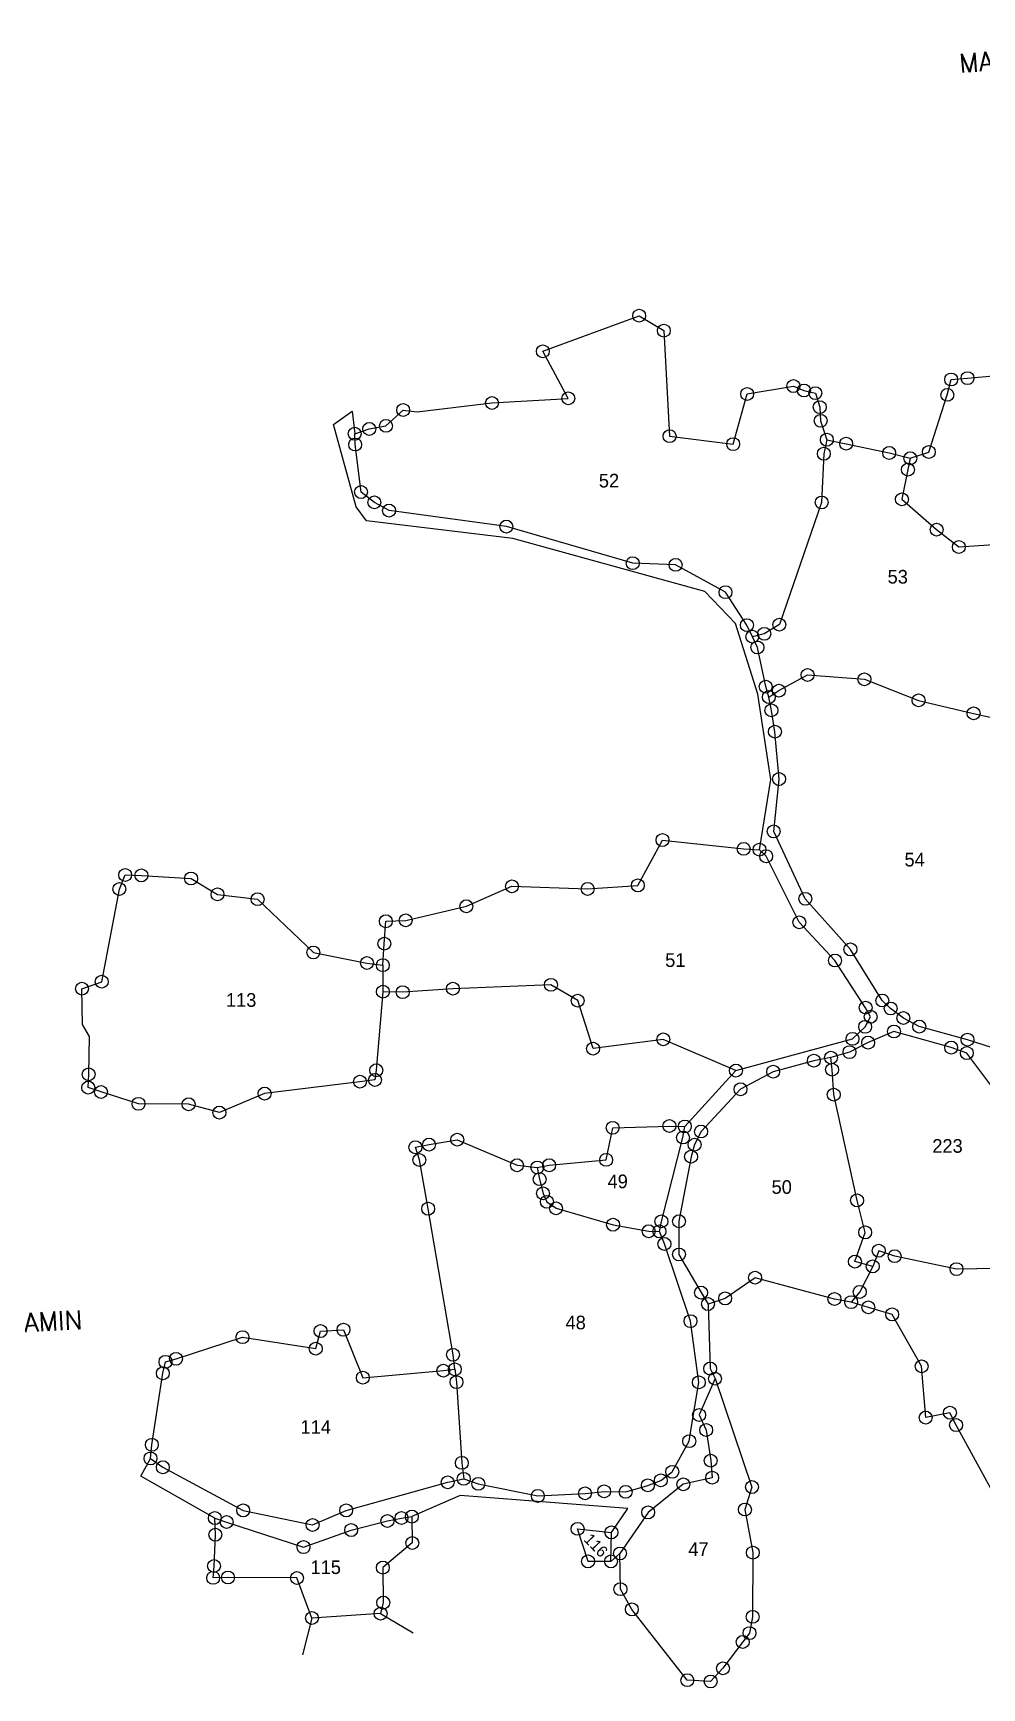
# Model space of a CAD drawing. Header units: metres. Extents: x 265344 to 266195, y 2148491 to 2148913.
# Drawn here: x 265900.5 to 266025.7, y 2148655.3 to 2148873.7 of the extents above; entities that cross this region are included whole.
import ezdxf

# ---------------------------------------------------------------- set-up
doc = ezdxf.new("R2010")
doc.units = ezdxf.units.M
doc.linetypes.add('DIVIDE', pattern=[1.25, 0.5, -0.25, 0, -0.25, 0, -0.25])
for name, color, linetype in [('OFF', 1, 'Continuous'), ('POLY_PARCEL', 6, 'Continuous'), ('POLY_ROAD', 30, 'Continuous'), ('SYM_STONE', 1, 'Continuous'), ('TEXT_MAPOUT', 7, 'Continuous'), ('TEXT_PARCEL', 7, 'Continuous'), ('V_BOUND_LINE', 7, 'Continuous'), ('V_DIVIDE_LINE', 7, 'DIVIDE')]:
    doc.layers.add(name, color=color, linetype=linetype)
doc.styles.get("Standard").update_dxf_attribs({"font": 'simplex.shx'})
doc.styles.add('TEXT_MAP', font='', dxfattribs={"height": 1.8})
doc.styles.get('TEXT_MAP').set_extended_font_data('Kruti Dev 050')

msp = doc.modelspace()

# ---------------------------------------------------------------- linework, layer by layer
at = {"layer": 'OFF'}
for p, q in [((265940.14, 2148822.03), (265942.58, 2148823.77)), ((265914.69, 2148683.27), (265915.96, 2148685.59))]:
    msp.add_line(p, q, dxfattribs=at)
at = {"layer": 'POLY_PARCEL'}
for p, q in [((266005.26, 2148820.02), (266004.87, 2148818.17)), ((266004.87, 2148818.17), (266004.58, 2148811.74)), ((266016.29, 2148817.58), (266015.97, 2148816.08)), ((266015.97, 2148816.08), (266015.18, 2148812.16)), ((266015.18, 2148812.16), (266019.76, 2148808.16)), ((266004.58, 2148811.74), (265999, 2148795.62)), ((266019.76, 2148808.16), (266022.69, 2148805.87)), ((266022.69, 2148805.87), (266028.62, 2148806.3)), ((265999, 2148795.62), (265997, 2148794.41)), ((265997, 2148794.41), (265995.43, 2148794.03)), ((265998.94, 2148786.91), (266002.72, 2148788.98)), ((266002.72, 2148788.98), (266010.23, 2148788.41)), ((266010.23, 2148788.41), (266017.38, 2148785.63)), ((265997.61, 2148786.06), (265998.94, 2148786.91)), ((266017.38, 2148785.63), (266024.64, 2148783.91)), ((266024.64, 2148783.91), (266026.85, 2148783.41)), ((265946.64, 2148750.68), (265946.65, 2148747.18)), ((266005.96, 2148736.89), (266005.81, 2148738.48)), ((266006.18, 2148733.6), (266005.96, 2148736.89)), ((266009.26, 2148719.64), (266006.18, 2148733.6)), ((265967.03, 2148723.99), (265967.34, 2148722.44)), ((265967.34, 2148722.44), (265967.79, 2148720.57)), ((265967.79, 2148720.57), (265968.3, 2148719.46)), ((265968.3, 2148719.46), (265969.51, 2148718.6)), ((265969.51, 2148718.6), (265977.04, 2148716.43)), ((266010.33, 2148715.42), (266009.26, 2148719.64)), ((265977.04, 2148716.43), (265981.74, 2148715.57)), ((265981.74, 2148715.57), (265983.16, 2148715.55)), ((266008.97, 2148711.57), (266010.33, 2148715.42)), ((266011.33, 2148710.93), (266008.97, 2148711.57)), ((266012.12, 2148713), (266011.33, 2148710.93)), ((266014.23, 2148712.28), (266012.12, 2148713)), ((266022.38, 2148710.57), (266014.23, 2148712.28)), ((266011.33, 2148710.93), (266009.61, 2148707.57)), ((266033.67, 2148710.78), (266022.38, 2148710.57)), ((266009.61, 2148707.57), (266008.48, 2148706.22)), ((265956.14, 2148697.35), (265956.36, 2148695.66)), ((265956.36, 2148695.66), (265957.07, 2148685.01)), ((265957.07, 2148685.01), (265957.32, 2148682.9))]:
    msp.add_line(p, q, dxfattribs=at)
at = {"layer": 'POLY_ROAD'}
for p, q in [((265942.99, 2148819.39), (265942.92, 2148820.81)), ((265943.76, 2148813.11), (265942.99, 2148819.39)), ((265945.52, 2148811.76), (265943.76, 2148813.11)), ((265947.46, 2148810.67), (265945.52, 2148811.76)), ((265962.95, 2148808.56), (265947.46, 2148810.67)), ((265979.64, 2148803.73), (265962.95, 2148808.56)), ((265985.29, 2148803.51), (265979.64, 2148803.73)), ((265991.89, 2148799.9), (265985.29, 2148803.51)), ((265994.71, 2148795.55), (265991.89, 2148799.9)), ((265995.43, 2148794.03), (265994.71, 2148795.55)), ((265996.1, 2148792.61), (265995.43, 2148794.03)), ((265997.19, 2148787.44), (265996.1, 2148792.61)), ((265997.61, 2148786.06), (265997.19, 2148787.44)), ((265997.95, 2148784.31), (265997.61, 2148786.06)), ((265998.41, 2148781.49), (265997.95, 2148784.31)), ((265998.96, 2148775.24), (265998.41, 2148781.49)), ((265998.25, 2148768.33), (265998.96, 2148775.24)), ((266002.42, 2148759.44), (265998.25, 2148768.33)), ((265997.25, 2148765.06), (265996.38, 2148765.92)), ((266001.63, 2148756.34), (265997.25, 2148765.06)), ((266008.38, 2148752.76), (266002.42, 2148759.44)), ((266006.34, 2148751.3), (266001.63, 2148756.34)), ((266010.39, 2148745.07), (266006.34, 2148751.3)), ((266012.59, 2148746.02), (266008.38, 2148752.76)), ((266011.05, 2148743.88), (266010.39, 2148745.07)), ((266013.69, 2148744.97), (266012.59, 2148746.02)), ((266015.37, 2148743.71), (266013.69, 2148744.97)), ((266008.66, 2148740.96), (266010.32, 2148742.55)), ((266010.32, 2148742.55), (266011.05, 2148743.88)), ((266017.47, 2148742.58), (266015.37, 2148743.71)), ((266023.84, 2148740.85), (266017.47, 2148742.58)), ((265993.26, 2148736.77), (266008.66, 2148740.96)), ((266010.72, 2148740.47), (266008.26, 2148739.21)), ((266014.13, 2148741.93), (266010.72, 2148740.47)), ((266021.69, 2148739.81), (266014.13, 2148741.93)), ((266027.03, 2148739.84), (266023.84, 2148740.85)), ((266003.55, 2148738.08), (265998.18, 2148736.63)), ((266005.81, 2148738.48), (266003.55, 2148738.08)), ((266008.26, 2148739.21), (266005.81, 2148738.48)), ((266023.75, 2148739.08), (266021.69, 2148739.81)), ((266030.68, 2148729.8), (266023.75, 2148739.08)), ((265998.18, 2148736.63), (265993.87, 2148734.31)), ((265993.87, 2148734.31), (265988.66, 2148728.73)), ((265986.27, 2148727.94), (265986.52, 2148729.4)), ((265983.42, 2148716.88), (265986.27, 2148727.94)), ((265987.8, 2148727), (265987.34, 2148725.41)), ((265988.66, 2148728.73), (265987.8, 2148727)), ((265987.34, 2148725.41), (265985.74, 2148716.89)), ((265983.16, 2148715.55), (265983.42, 2148716.88)), ((265985.74, 2148716.89), (265985.74, 2148712.51)), ((265983.82, 2148713.9), (265983.16, 2148715.55)), ((265987.27, 2148703.71), (265983.82, 2148713.9)), ((265985.74, 2148712.51), (265988.66, 2148707.48)), ((265988.66, 2148707.48), (265989.58, 2148705.96)), ((265988.36, 2148695.63), (265987.27, 2148703.71)), ((265987.68, 2148691.45), (265988.36, 2148695.63)), ((265990.5, 2148696.12), (265988.4, 2148691.33)), ((265987.1, 2148687.87), (265987.68, 2148691.45)), ((265988.4, 2148691.33), (265989.33, 2148689.34)), ((265984.85, 2148683.83), (265987.1, 2148687.87)), ((265989.33, 2148689.34), (265989.93, 2148685.3)), ((265915.96, 2148685.59), (265917.59, 2148684.43)), ((265989.93, 2148685.3), (265990.12, 2148683.05)), ((265917.59, 2148684.43), (265928.2, 2148678.73)), ((265983.35, 2148682.7), (265984.85, 2148683.83)), ((265941.8, 2148678.73), (265955.2, 2148682.44)), ((265955.2, 2148682.44), (265957.32, 2148682.9)), ((265957.32, 2148682.9), (265959.24, 2148682.24)), ((265959.24, 2148682.24), (265967.1, 2148680.65)), ((265967.1, 2148680.65), (265973.34, 2148680.98)), ((265973.34, 2148680.98), (265975.86, 2148681.25)), ((265975.86, 2148681.25), (265978.71, 2148681.18)), ((265978.71, 2148681.18), (265981.63, 2148682.04)), ((265981.63, 2148682.04), (265983.35, 2148682.7)), ((265986.31, 2148682.18), (265981.67, 2148678.47)), ((265990.12, 2148683.05), (265986.31, 2148682.18)), ((265928.2, 2148678.73), (265937.36, 2148676.81)), ((265937.36, 2148676.81), (265941.8, 2148678.73)), ((265924.46, 2148677.72), (265926.01, 2148677.2)), ((265926.01, 2148677.2), (265936.16, 2148673.89)), ((265942.46, 2148676.14), (265947.24, 2148677.34)), ((265947.24, 2148677.34), (265949.1, 2148677.73)), ((265949.1, 2148677.73), (265950.47, 2148677.92)), ((265981.67, 2148678.47), (265977.95, 2148673.05)), ((265936.16, 2148673.89), (265942.46, 2148676.14)), ((265976.76, 2148672), (265976.82, 2148675.83))]:
    msp.add_line(p, q, dxfattribs=at)
at = {"layer": 'SYM_STONE'}
for centre in [(265980.49, 2148836.39), (265983.74, 2148834.42), (265967.76, 2148831.69), (266000.85, 2148827.1), (266002.24, 2148826.52), (266021.69, 2148827.97), (266023.84, 2148828.15), (265961.05, 2148824.87), (265971.13, 2148825.48), (265994.75, 2148826.06), (266003.75, 2148826.17), (266004.33, 2148824.32), (266021.17, 2148825.94), (265949.32, 2148823.94), (266004.45, 2148822.52), (265942.92, 2148820.81), (265944.84, 2148821.45), (265947.05, 2148821.85), (265984.5, 2148820.49), (266005.26, 2148820.02), (265942.99, 2148819.39), (265992.89, 2148819.44), (266004.87, 2148818.17), (266007.82, 2148819.5), (266013.5, 2148818.28), (266018.73, 2148818.4), (266015.97, 2148816.08), (266016.29, 2148817.58), (265943.76, 2148813.11), (265945.52, 2148811.76), (266004.58, 2148811.74), (266015.18, 2148812.16), (265947.46, 2148810.67), (265962.95, 2148808.56), (266019.76, 2148808.16), (266022.69, 2148805.87), (265979.64, 2148803.73), (265985.29, 2148803.51), (265991.89, 2148799.9), (265994.71, 2148795.55), (265995.43, 2148794.03), (265997, 2148794.41), (265999, 2148795.62), (265996.1, 2148792.61), (265997.19, 2148787.44), (266002.72, 2148788.98), (266010.23, 2148788.41), (265997.61, 2148786.06), (265998.94, 2148786.91), (266017.38, 2148785.63), (265997.95, 2148784.31), (266024.64, 2148783.91), (265998.41, 2148781.49), (265998.96, 2148775.24), (265998.25, 2148768.33), (265983.56, 2148767.19), (265994.29, 2148766.03), (265996.38, 2148765.92), (265997.25, 2148765.06), (265912.61, 2148762.59), (265914.76, 2148762.53), (265921.32, 2148762.12), (265963.69, 2148761.09), (265980.31, 2148761.21), (265911.85, 2148760.73), (265924.81, 2148760.03), (265930.1, 2148759.39), (265973.68, 2148760.75), (266002.42, 2148759.44), (265949.66, 2148756.6), (265957.67, 2148758.46), (265947.04, 2148756.48), (266001.63, 2148756.34), (265937.46, 2148752.36), (265946.83, 2148753.52), (266008.38, 2148752.76), (265944.54, 2148750.97), (265946.64, 2148750.68), (266006.34, 2148751.3), (265909.52, 2148748.5), (265968.83, 2148748.09), (265906.91, 2148747.58), (265946.65, 2148747.18), (265949.27, 2148747.12), (265955.89, 2148747.58), (265972.37, 2148746), (266012.59, 2148746.02), (266010.39, 2148745.07), (266011.05, 2148743.88), (266013.69, 2148744.97), (266015.37, 2148743.71), (266010.32, 2148742.55), (266014.13, 2148741.93), (266017.47, 2148742.58), (265974.4, 2148739.67), (265983.67, 2148740.89), (266008.26, 2148739.21), (266008.66, 2148740.96), (266010.72, 2148740.47), (266021.69, 2148739.81), (266023.75, 2148739.08), (266023.84, 2148740.85), (266003.55, 2148738.08), (266005.81, 2148738.48), (266005.96, 2148736.89), (265907.8, 2148736.28), (265943.62, 2148735.31), (265945.6, 2148735.54), (265945.77, 2148736.82), (265993.26, 2148736.77), (265998.18, 2148736.63), (265907.74, 2148734.53), (265909.43, 2148733.95), (265931.02, 2148733.74), (265993.87, 2148734.31), (266006.18, 2148733.6), (265914.37, 2148732.39), (265920.99, 2148732.33), (265925.06, 2148731.23), (265976.99, 2148729.22), (265984.48, 2148729.46), (265986.52, 2148729.4), (265988.66, 2148728.73), (265950.94, 2148726.66), (265952.74, 2148727.01), (265956.46, 2148727.65), (265986.27, 2148727.94), (265987.8, 2148727), (265951.46, 2148724.98), (265964.36, 2148724.28), (265967.03, 2148723.99), (265968.6, 2148724.28), (265976.12, 2148724.99), (265987.34, 2148725.41), (265967.34, 2148722.44), (265967.79, 2148720.57), (265968.3, 2148719.46), (266009.26, 2148719.64), (265952.62, 2148718.54), (265969.51, 2148718.6), (265977.04, 2148716.43), (265981.74, 2148715.57), (265983.16, 2148715.55), (265983.42, 2148716.88), (265985.74, 2148716.89), (266010.33, 2148715.42), (265983.82, 2148713.9), (266012.12, 2148713), (265985.74, 2148712.51), (266008.97, 2148711.57), (266011.33, 2148710.93), (266014.23, 2148712.28), (265995.79, 2148709.44), (266022.38, 2148710.57), (265988.66, 2148707.48), (265991.84, 2148706.71), (266006.27, 2148706.63), (266009.61, 2148707.57), (265989.58, 2148705.96), (266008.48, 2148706.22), (266010.75, 2148705.53), (266013.89, 2148704.6), (265938.42, 2148702.4), (265941.44, 2148702.57), (265987.27, 2148703.71), (265928.11, 2148701.59), (265937.78, 2148700.08), (265917.94, 2148698.34), (265919.33, 2148698.74), (265955.91, 2148699.27), (266017.78, 2148697.75), (265917.59, 2148696.83), (265944, 2148696.25), (265954.63, 2148697.18), (265956.14, 2148697.35), (265956.36, 2148695.66), (265988.36, 2148695.63), (265989.86, 2148697.45), (265990.5, 2148696.12), (265988.4, 2148691.33), (266021.52, 2148691.62), (265989.33, 2148689.34), (266018.32, 2148690.98), (266022.33, 2148689.99), (265916.14, 2148687.39), (265987.1, 2148687.87), (265915.96, 2148685.59), (265917.59, 2148684.43), (265957.07, 2148685.01), (265989.93, 2148685.3), (265955.2, 2148682.44), (265957.32, 2148682.9), (265983.35, 2148682.7), (265984.85, 2148683.83), (265990.12, 2148683.05), (265959.24, 2148682.24), (265967.1, 2148680.65), (265973.34, 2148680.98), (265975.86, 2148681.25), (265978.71, 2148681.18), (265981.63, 2148682.04), (265986.31, 2148682.18), (265995.38, 2148681.81), (265928.2, 2148678.73), (265941.8, 2148678.73), (265950.47, 2148677.92), (265981.67, 2148678.47), (265994.45, 2148678.85), (265924.46, 2148677.72), (265926.01, 2148677.2), (265937.36, 2148676.81), (265942.46, 2148676.14), (265947.24, 2148677.34), (265949.1, 2148677.73), (265972.35, 2148676.3), (265976.82, 2148675.83), (265924.52, 2148675.52), (265936.16, 2148673.89), (265950.53, 2148674.44), (265924.35, 2148671.39), (265973.74, 2148672), (265976.76, 2148672), (265977.95, 2148673.05), (265995.5, 2148673.16), (265924.23, 2148669.83), (265926.2, 2148669.88), (265935.3, 2148669.82), (265946.64, 2148671.19), (265978.01, 2148668.34), (265946.34, 2148665.11), (265946.69, 2148666.57), (265979.52, 2148665.67), (265937.28, 2148664.53), (265995.47, 2148664.69), (265994.16, 2148661.38), (265995.06, 2148662.54), (265986.84, 2148656.33), (265989.92, 2148656.16), (265991.55, 2148657.9)]:
    msp.add_circle(centre, 0.851, dxfattribs=at)
at = {"layer": 'V_BOUND_LINE'}
for p, q in [((265967.76, 2148831.69), (265980.49, 2148836.39)), ((265980.49, 2148836.39), (265983.74, 2148834.42)), ((265983.74, 2148834.42), (265984.5, 2148820.49)), ((265971.13, 2148825.48), (265967.76, 2148831.69)), ((266021.17, 2148825.94), (266021.69, 2148827.97)), ((266021.69, 2148827.97), (266023.84, 2148828.15)), ((266023.84, 2148828.15), (266029.65, 2148828.67)), ((265961.05, 2148824.87), (265971.13, 2148825.48)), ((265992.89, 2148819.44), (265994.75, 2148826.06)), ((265994.75, 2148826.06), (266000.85, 2148827.1)), ((266000.85, 2148827.1), (266002.24, 2148826.52)), ((266002.24, 2148826.52), (266003.75, 2148826.17)), ((266003.75, 2148826.17), (266004.33, 2148824.32)), ((266018.73, 2148818.4), (266021.17, 2148825.94)), ((265942.58, 2148823.77), (265942.92, 2148820.81)), ((265947.05, 2148821.85), (265949.32, 2148823.94)), ((265949.32, 2148823.94), (265951.17, 2148823.71)), ((265951.17, 2148823.71), (265961.05, 2148824.87)), ((266004.33, 2148824.32), (266004.45, 2148822.52)), ((265943.1, 2148811.17), (265940.14, 2148822.03)), ((265942.92, 2148820.81), (265944.84, 2148821.45)), ((265944.84, 2148821.45), (265947.05, 2148821.85)), ((266004.45, 2148822.52), (266005.26, 2148820.02)), ((265984.5, 2148820.49), (265992.89, 2148819.44)), ((266005.26, 2148820.02), (266007.82, 2148819.5)), ((266007.82, 2148819.5), (266013.5, 2148818.28)), ((266013.5, 2148818.28), (266016.29, 2148817.58)), ((266016.29, 2148817.58), (266018.73, 2148818.4)), ((265944.49, 2148809.32), (265943.1, 2148811.17)), ((265963.81, 2148806.98), (265944.49, 2148809.32)), ((265989.17, 2148800), (265963.81, 2148806.98)), ((265993.19, 2148795.79), (265989.17, 2148800)), ((265996.15, 2148786.44), (265993.19, 2148795.79)), ((265997.89, 2148775.2), (265996.15, 2148786.44)), ((265996.38, 2148765.92), (265997.89, 2148775.2)), ((265980.31, 2148761.21), (265983.56, 2148767.19)), ((265983.56, 2148767.19), (265994.29, 2148766.03)), ((265994.29, 2148766.03), (265996.38, 2148765.92)), ((265911.85, 2148760.73), (265912.61, 2148762.59)), ((265912.61, 2148762.59), (265914.76, 2148762.53)), ((265914.76, 2148762.53), (265921.32, 2148762.12)), ((265921.32, 2148762.12), (265924.81, 2148760.03)), ((265909.52, 2148748.5), (265911.85, 2148760.73)), ((265924.81, 2148760.03), (265930.1, 2148759.39)), ((265957.67, 2148758.46), (265963.69, 2148761.09)), ((265963.69, 2148761.09), (265973.68, 2148760.75)), ((265973.68, 2148760.75), (265980.31, 2148761.21)), ((265930.1, 2148759.39), (265937.46, 2148752.36)), ((265949.66, 2148756.6), (265957.67, 2148758.46)), ((265946.83, 2148753.52), (265947.04, 2148756.48)), ((265947.04, 2148756.48), (265949.66, 2148756.6)), ((265946.64, 2148750.68), (265946.83, 2148753.52)), ((265937.46, 2148752.36), (265944.54, 2148750.97)), ((265944.54, 2148750.97), (265946.64, 2148750.68)), ((265906.91, 2148747.58), (265909.52, 2148748.5)), ((265906.97, 2148742.87), (265906.91, 2148747.58)), ((265946.65, 2148747.18), (265945.77, 2148736.82)), ((265949.27, 2148747.12), (265946.65, 2148747.18)), ((265955.89, 2148747.58), (265949.27, 2148747.12)), ((265968.83, 2148748.09), (265955.89, 2148747.58)), ((265972.37, 2148746), (265968.83, 2148748.09)), ((265974.4, 2148739.67), (265972.37, 2148746)), ((265907.9, 2148741.25), (265906.97, 2148742.87)), ((265907.8, 2148736.28), (265907.9, 2148741.25)), ((265983.67, 2148740.89), (265974.4, 2148739.67)), ((265993.26, 2148736.77), (265983.67, 2148740.89)), ((265907.74, 2148734.53), (265907.8, 2148736.28)), ((265945.6, 2148735.54), (265943.62, 2148735.31)), ((265945.77, 2148736.82), (265945.6, 2148735.54)), ((265986.52, 2148729.4), (265993.26, 2148736.77)), ((265909.43, 2148733.95), (265907.74, 2148734.53)), ((265914.37, 2148732.39), (265909.43, 2148733.95)), ((265931.02, 2148733.74), (265925.06, 2148731.23)), ((265943.62, 2148735.31), (265931.02, 2148733.74)), ((265920.99, 2148732.33), (265914.37, 2148732.39)), ((265925.06, 2148731.23), (265920.99, 2148732.33)), ((265976.12, 2148724.99), (265976.99, 2148729.22)), ((265976.99, 2148729.22), (265984.48, 2148729.46)), ((265984.48, 2148729.46), (265986.52, 2148729.4)), ((265950.94, 2148726.66), (265952.74, 2148727.01)), ((265952.74, 2148727.01), (265956.46, 2148727.65)), ((265956.46, 2148727.65), (265964.36, 2148724.28)), ((265951.46, 2148724.98), (265950.94, 2148726.66)), ((265952.62, 2148718.54), (265951.46, 2148724.98)), ((265968.6, 2148724.28), (265976.12, 2148724.99)), ((265964.36, 2148724.28), (265967.03, 2148723.99)), ((265967.03, 2148723.99), (265968.6, 2148724.28)), ((265955.91, 2148699.27), (265952.62, 2148718.54)), ((265995.79, 2148709.44), (265991.84, 2148706.71)), ((266006.27, 2148706.63), (265995.79, 2148709.44)), ((265991.84, 2148706.71), (265989.58, 2148705.96)), ((265989.58, 2148705.96), (265989.86, 2148697.45)), ((266008.48, 2148706.22), (266006.27, 2148706.63)), ((266010.75, 2148705.53), (266008.48, 2148706.22)), ((266013.89, 2148704.6), (266010.75, 2148705.53)), ((266017.78, 2148697.75), (266013.89, 2148704.6)), ((265919.33, 2148698.74), (265928.11, 2148701.59)), ((265928.11, 2148701.59), (265937.78, 2148700.08)), ((265937.78, 2148700.08), (265938.42, 2148702.4)), ((265938.42, 2148702.4), (265941.44, 2148702.57)), ((265941.44, 2148702.57), (265944, 2148696.25)), ((265917.94, 2148698.34), (265919.33, 2148698.74)), ((265956.14, 2148697.35), (265955.91, 2148699.27)), ((265916.14, 2148687.39), (265917.59, 2148696.83)), ((265917.59, 2148696.83), (265917.94, 2148698.34)), ((265944, 2148696.25), (265954.63, 2148697.18)), ((265954.63, 2148697.18), (265956.14, 2148697.35)), ((265989.86, 2148697.45), (265990.5, 2148696.12)), ((266018.32, 2148690.98), (266017.78, 2148697.75)), ((265990.5, 2148696.12), (265995.38, 2148681.81)), ((266021.52, 2148691.62), (266018.32, 2148690.98)), ((266022.33, 2148689.99), (266021.52, 2148691.62)), ((266030.54, 2148674.99), (266022.33, 2148689.99)), ((265915.96, 2148685.59), (265916.14, 2148687.39)), ((265915.96, 2148685.59), (265915.96, 2148685.59)), ((265924.46, 2148677.72), (265914.69, 2148683.27)), ((265995.38, 2148681.81), (265994.45, 2148678.85)), ((265956.83, 2148680.71), (265950.47, 2148677.92)), ((265967.05, 2148679.9), (265956.83, 2148680.71)), ((265978.97, 2148678.97), (265967.05, 2148679.9)), ((265976.82, 2148675.83), (265978.97, 2148678.97)), ((265994.45, 2148678.85), (265995.5, 2148673.16)), ((265924.52, 2148675.52), (265924.46, 2148677.72)), ((265950.47, 2148677.92), (265950.53, 2148674.44)), ((265924.35, 2148671.39), (265924.52, 2148675.52)), ((265950.53, 2148674.44), (265946.64, 2148671.19)), ((265973.74, 2148672), (265972.35, 2148676.3)), ((265972.35, 2148676.3), (265976.82, 2148675.83)), ((265977.95, 2148673.05), (265976.76, 2148672)), ((265978.01, 2148668.34), (265977.95, 2148673.05)), ((265995.5, 2148673.16), (265995.47, 2148664.69)), ((265924.23, 2148669.83), (265924.35, 2148671.39)), ((265946.64, 2148671.19), (265946.69, 2148666.57)), ((265976.76, 2148672), (265973.74, 2148672)), ((265926.2, 2148669.88), (265924.23, 2148669.83)), ((265935.3, 2148669.82), (265926.2, 2148669.88)), ((265937.28, 2148664.53), (265935.3, 2148669.82)), ((265979.52, 2148665.67), (265978.01, 2148668.34)), ((265946.69, 2148666.57), (265946.34, 2148665.11)), ((265986.84, 2148656.33), (265979.52, 2148665.67)), ((265946.34, 2148665.11), (265937.28, 2148664.53)), ((265995.47, 2148664.69), (265995.06, 2148662.54)), ((265994.16, 2148661.38), (265991.55, 2148657.9)), ((265995.06, 2148662.54), (265994.16, 2148661.38)), ((265991.55, 2148657.9), (265989.92, 2148656.16)), ((265989.92, 2148656.16), (265986.84, 2148656.33))]:
    msp.add_line(p, q, dxfattribs=at)
at = {"layer": 'V_DIVIDE_LINE', "ltscale": 10}
for p, q in [((265937.28, 2148664.53), (265935.94, 2148659.4)), ((265946.34, 2148665.11), (265950.95, 2148662.4))]:
    msp.add_line(p, q, dxfattribs=at)

# ---------------------------------------------------------------- texts
at = {"layer": 'TEXT_MAPOUT'}
for s, rotation, p in [('MAUJE MALYACHI SHIV', 4.2852, (266022.82, 2148868.43)), ('MALYACHI JAMIN', 2.9838, (265880.24, 2148701.26))]:
    msp.add_text(s, height=2.5, rotation=rotation, dxfattribs=at).set_placement(p)
at = {"layer": 'TEXT_PARCEL', "style": 'TEXT_MAP'}
for s, p in [('52', (265975.16, 2148813.72)), ('53', (266013.29, 2148801.04)), ('54', (266015.52, 2148763.71)), ('51', (265983.92, 2148750.45)), ('113', (265925.92, 2148745.19)), ('223', (266019.19, 2148725.93)), ('49', (265976.31, 2148721.25)), ('50', (265997.97, 2148720.51)), ('48', (265970.76, 2148702.63)), ('114', (265935.77, 2148688.84)), ('47', (265986.98, 2148672.72)), ('115', (265937.09, 2148670.34))]:
    msp.add_text(s, height=1.8, dxfattribs=at).set_placement(p)
msp.add_text('116', height=1.5, rotation=314.1965, dxfattribs=at).set_placement((265973.08, 2148674.81))

doc.saveas('drawing.dxf')
